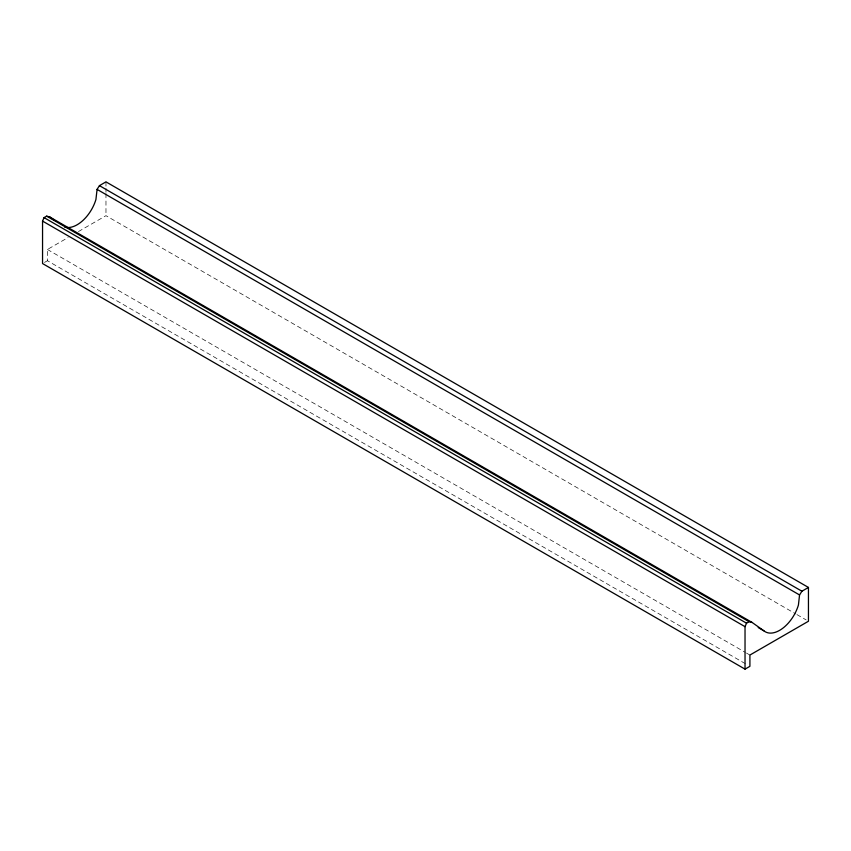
<?xml version="1.0" encoding="UTF-8"?>
<svg xmlns="http://www.w3.org/2000/svg" width="851" height="851" viewBox="0 0 851 851"><rect width="100%" height="100%" fill="white"/><g stroke="black" fill="none" stroke-linecap="round" stroke-linejoin="round"><path stroke-width="0.64" stroke-dasharray="4.25 3.19" d="M745.306 663.652L47.433 260.736L47.433 249.471L68.091 237.546M78.42 231.578L105.971 215.675L795.802 613.943M44.497 262.427L47.433 260.736M796.951 614.603L806.152 619.922M47.433 249.471L745.306 652.387M746.465 653.057L749.912 655.047M105.971 181.869L105.971 187.071M105.971 188.369L105.971 192.273M105.971 193.571L105.971 215.675"/><path stroke-width="1.28" d="M808.45 587.445L801.919 591.222L799.557 594.955L798.419 605.061A28.774 16.616 -60 0 1 763.975 630.878L752.156 622.485L49.666 216.92L46.624 216.143L44.061 217.622L42.55 221.09L42.55 263.555L745.029 669.131L749.912 666.312L749.912 655.047L808.45 621.241L808.45 587.445L105.971 181.869L99.439 185.646L97.078 189.379L95.929 199.485A28.774 16.616 -60 0 1 64.697 227.036M745.029 669.131L745.029 626.666L746.54 623.187L749.103 621.709L752.156 622.485M99.439 185.646L801.919 591.222M97.078 189.379L799.557 594.955M46.624 216.143L749.103 621.709M758.23 627.559L763.975 630.878M44.061 217.622L746.54 623.187M42.55 221.09L745.029 626.666M49.666 216.92L53.975 219.962"/></g></svg>
